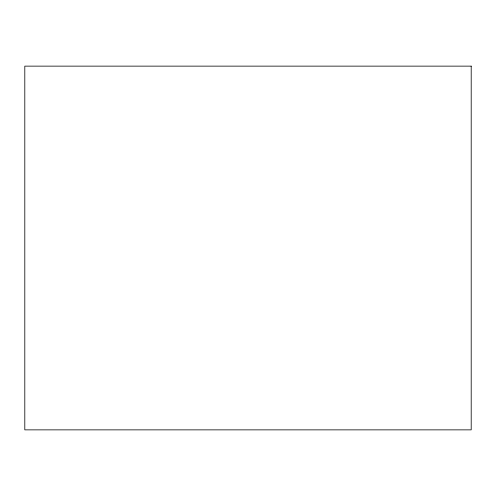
<?xml version="1.0" encoding="UTF-8"?>
<svg xmlns="http://www.w3.org/2000/svg" width="496" height="496" viewBox="0 0 496 496"><rect width="100%" height="100%" fill="white"/><g stroke="black" fill="none" stroke-linecap="round" stroke-linejoin="round"><path stroke-width="0.74" d="M471.2 66.135L24.8 66.135L24.8 429.865L471.2 429.865L471.2 66.135"/></g></svg>
